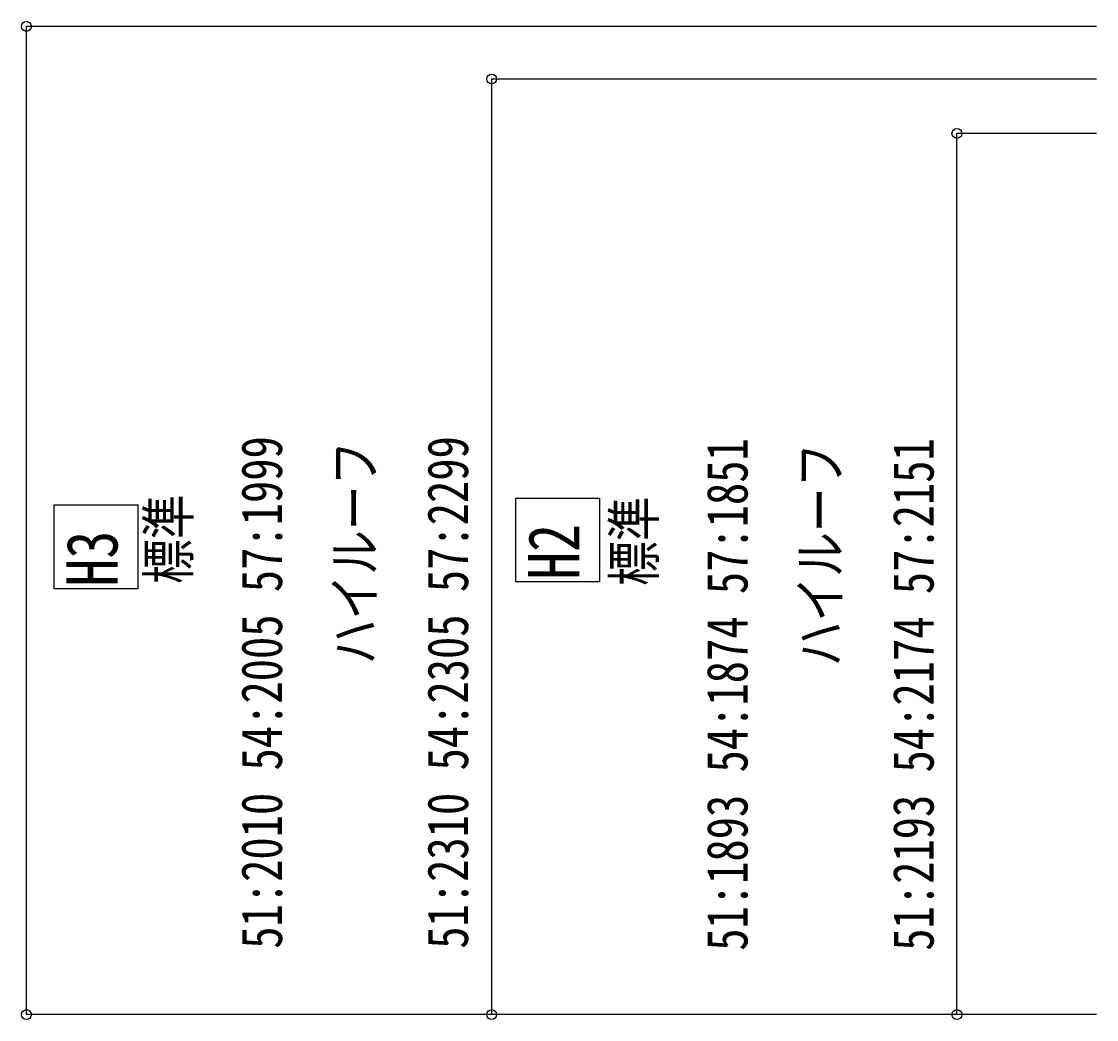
# Model space of a CAD drawing. Units: millimetres, scale not verified. Extents: x -27500 to 27500, y -20000 to 20000.
# Drawn here: x 12839 to 15150, y 10694 to 12838 of the extents above; entities that cross this region are included whole.
import ezdxf
from ezdxf.enums import TextEntityAlignment as Align

# ---------------------------------------------------------------- set-up
doc = ezdxf.new("R2010")
doc.units = ezdxf.units.MM
doc.header["$LTSCALE"] = 100
doc.layers.add('0-1_USER1', color=3, linetype='Continuous')
doc.layers.add('0-4_YKK_N1', color=2, linetype='Continuous')
doc.styles.add('ＭＳ ゴシック', font='')
doc.styles.get('ＭＳ ゴシック').set_extended_font_data('MS Gothic')

msp = doc.modelspace()

# ---------------------------------------------------------------- linework, layer by layer
at = {"layer": '0-1_USER1'}
for points in [[(13901.6, 11633.8), (13901.6, 11813.8), (14081.6, 11813.8), (14081.6, 11633.8)], [(12909, 11619.2), (12909, 11799.2), (13089, 11799.2), (13089, 11619.2)]]:
    msp.add_lwpolyline(points, close=True, dxfattribs=at)
at = {"layer": '0-4_YKK_N1'}
for p, q in [((15149.6, 12827.2), (12848.6, 12827.2)), ((12849.6, 10704.2), (12849.6, 12827.2)), ((15149.6, 12714.2), (13848.6, 12714.2)), ((13849.6, 10704.2), (13849.6, 12714.2)), ((15149.6, 12597.3), (14848.6, 12597.3)), ((14849.6, 10704.2), (14849.6, 12597.3)), ((15149.6, 10704.2), (12848.6, 10704.2)), ((15149.6, 10704.2), (13848.6, 10704.2)), ((15149.6, 10704.2), (14848.6, 10704.2))]:
    msp.add_line(p, q, dxfattribs=at)
for centre in [(12849.6, 12827.2), (13849.6, 12714.2), (14849.6, 12597.3), (12849.6, 10704.2), (13849.6, 10704.2), (14849.6, 10704.2)]:
    msp.add_circle(centre, 10.6, dxfattribs=at)

# ---------------------------------------------------------------- texts
at = {"layer": '0-1_USER1', "style": 'ＭＳ ゴシック', "width": 0.8}
for s, p in [('H2', (14070.9, 11638.5)), ('H3', (13078.4, 11623.9))]:
    msp.add_text(s, height=110, rotation=90, dxfattribs=at).set_placement(p, align=Align.BOTTOM_LEFT)
at = {"layer": '0-4_YKK_N1', "style": 'ＭＳ ゴシック', "width": 0.8}
for s, p in [('51:2010 54:2005 57:1999', (13425.4, 10845.6)), ('ハイルーフ', (13625.4, 11456.8)), ('51:2310 54:2305 57:2299', (13825.4, 10845.6)), ('51:1893 54:1874 57:1851', (14426, 10841.3)), ('51:2193 54:2174 57:2151', (14826, 10841.3)), ('ハイルーフ', (14626, 11452.5)), ('標準', (13225.4, 11629.6)), ('標準', (14226, 11625.3))]:
    msp.add_text(s, height=87.98, rotation=90, dxfattribs=at).set_placement(p, align=Align.BOTTOM_LEFT)

doc.saveas('drawing.dxf')
